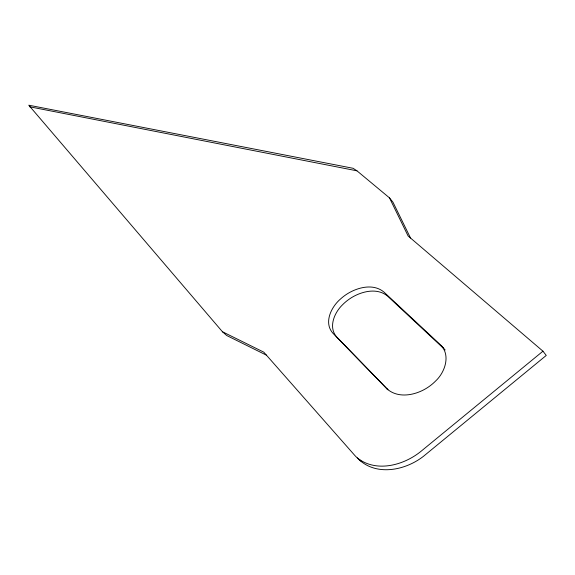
<?xml version="1.0" encoding="UTF-8"?>
<svg xmlns="http://www.w3.org/2000/svg" width="575" height="575" viewBox="0 0 575 575"><rect width="100%" height="100%" fill="white"/><g stroke="black" fill="none" stroke-linecap="round" stroke-linejoin="round"><path stroke-width="0.86" d="M357.298 457.908C375.54 477.343 407.086 470.357 425.407 454.717L546.25 355.436L542.958 351.188L421.453 450.951C404.268 465.197 376.287 473.103 357.298 457.908A35.291 30.41 -18.6 0 1 354.667 455.285L263.781 352.159L222.446 331.753L28.75 105.196L353.107 168.295L356.967 170.825L389.483 197.872L392.955 202.17L410.536 238.043M29.735 106.806L356.967 170.825M266.433 355.17L226.701 335.505L222.446 331.753M542.958 351.188L408.092 235.951L389.483 197.872M361.488 461.56L359.49 459.641M386.824 388.714C398.497 399.266 416.753 395.068 428.562 386.91A43.966 37.878 -18.6 0 0 435.742 380.88C445.187 372.061 450.929 354.746 440.321 344.684L383.927 292.057C373.52 283.317 358.045 287.198 347.508 293.71A43.944 37.864 -18.6 0 0 340.486 299.022C331.257 306.935 323.43 322.704 332.939 333.256L387.068 388.959M443.081 347.94L387.643 296.175C377.279 287.442 361.84 291.259 351.332 297.757A43.492 37.476 -18.6 0 0 342.233 305.088C334.154 313.001 328.081 327.657 336.9 337.187L388.017 389.8M441.492 345.884L445.143 349.974"/></g></svg>
